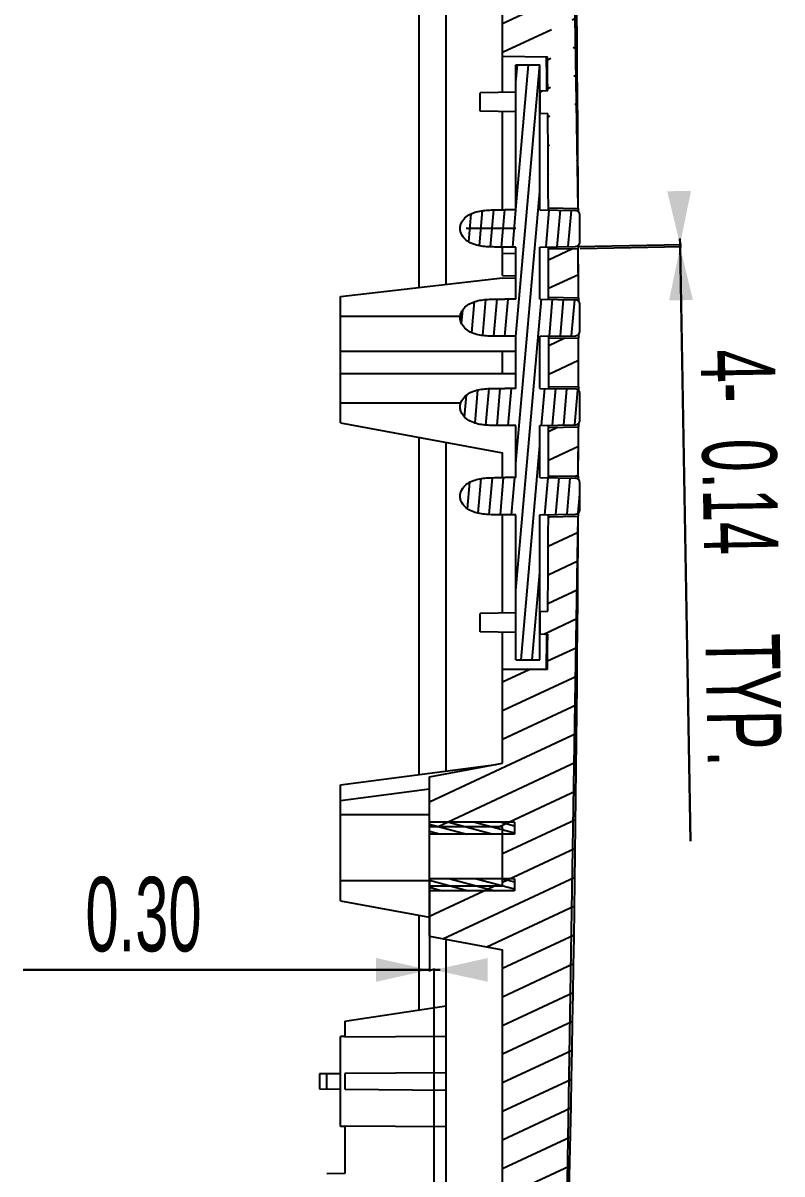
# Model space of a CAD drawing. Header units: millimetres. Extents: x -1 to 407, y -1 to 283.
# Drawn here: x 333.29 to 358.79, y 116.57 to 155.25 of the extents above; entities that cross this region are included whole.
import ezdxf
from ezdxf.enums import TextEntityAlignment as Align

# ---------------------------------------------------------------- set-up
doc = ezdxf.new("R2010")
doc.units = ezdxf.units.MM
doc.header["$LTSCALE"] = 23.1
doc.layers.get('0').update_dxf_attribs({"linetype": 'CONTINUOUS'})
doc.layers.add('_754668', color=7, linetype='CONTINUOUS')
doc.styles.get("Standard").update_dxf_attribs({"font": 'txt', "width": 0.6})
doc.dimstyles.new('DIMSTYLE_4', dxfattribs={"dimtxt": 2.5, "dimasz": 1.8, "dimexe": 0.05, "dimexo": 0.0625, "dimtad": 1, "dimlfac": 2, "dimzin": 0, "dimdsep": 46, "dimtxsty": 'Standard', "dimblk": '_FILLED', "dimblk1": '_FILLED', "dimblk2": '_FILLED', "dimcen": 0.09, "dimadec": 0, "dimazin": 0, "dimtp": 0.01, "dimtm": 0.01, "dimtfac": 1, "dimtofl": 0, "dimtmove": 0, "dimatfit": 3, "dimldrblk": '_FILLED', "dimfxl": 1, "dimtolj": 1, "dimtzin": 0, "dimarcsym": 0})

# ---------------------------------------------------------------- blocks, each defined once
blk = doc.blocks.new('_FILLED')
at = {"color": 0, "linetype": 'ByBlock'}
blk.add_solid([(0, 0), (-1, 0.222), (-1, -0.222)], dxfattribs=at)
blk = doc.blocks.new('*D121')
at = {"color": 2, "linetype": 'Continuous'}
for p, q in [((351.922, 147.745), (355.42, 147.806)), ((355.37, 147.805), (355.366, 148.005)), ((355.366, 148.005), (355.37, 147.77)), ((352.013, 147.677), (355.421, 147.736)), ((355.72, 127.751), (355.37, 147.77)), ((355.371, 147.735), (355.72, 127.751))]:
    blk.add_line(p, q, dxfattribs=at)
at = {"color": 2, "linetype": 'Continuous', "xscale": 1.8, "yscale": 1.8, "zscale": 1.8}
for p, rotation in [((355.37, 147.805), 271), ((355.371, 147.735), 91)]:
    blk.add_blockref('_FILLED', p, dxfattribs=dict(at, rotation=rotation))
at = {"color": 2, "linetype": 'Continuous', "width": 0.6}
for s, p in [('4-', (356.057, 144.26)), ('0.14', (356.109, 141.26)), (' TYP.', (356.214, 135.261))]:
    blk.add_text(s, height=2.5, rotation=-89, dxfattribs=at).set_placement(p)
blk = doc.blocks.new('*D125')
at = {"color": 2, "linetype": 'Continuous'}
for p, q in [((346.957, 126.425), (346.957, 123.376)), ((346.957, 123.426), (333.295, 123.426)), ((333.295, 123.426), (347.032, 123.426)), ((347.307, 123.426), (347.032, 123.426)), ((347.107, 94.76), (347.107, 123.476)), ((347.107, 123.426), (347.307, 123.426))]:
    blk.add_line(p, q, dxfattribs=at)
at = {"color": 2, "linetype": 'Continuous', "xscale": 1.8, "yscale": 1.8, "zscale": 1.8}
blk.add_blockref('_FILLED', (346.957, 123.426), dxfattribs=at)
at = {"color": 2, "linetype": 'Continuous', "xscale": 1.8, "yscale": 1.8, "zscale": 1.8, "rotation": 180}
blk.add_blockref('_FILLED', (347.107, 123.426), dxfattribs=at)
at = {"color": 2, "linetype": 'Continuous', "width": 0.6}
blk.add_text('0.30', height=2.5, dxfattribs=at).set_placement((339.295, 124.051), align=Align.RIGHT)

msp = doc.modelspace()

# ---------------------------------------------------------------- hatches: boundary and pattern name
at = {"linetype": 'Continuous'}
h = msp.add_hatch(dxfattribs=at)
h.set_pattern_fill('DEFAULT__10', color=2, scale=0.87192, angle=205, style=0, pattern_type=0)
h.set_pattern_definition([(205, (0, 0), (0.3684891, -0.7902275), [])])
edge = h.paths.add_edge_path()
edge.add_line((347.1067, 193.123), (346.6067, 193.0792))
edge.add_line((347.1067, 193.698), (347.1067, 193.123))
edge.add_line((347.1067, 193.698), (347.3067, 193.698))
edge.add_line((347.3067, 193.698), (347.3067, 193.848))
edge.add_line((350.0531, 193.704), (347.3067, 193.848))
edge.add_spline(control_points=[(351, 192.7445), (350.9787, 193.2882), (350.5965, 193.6755), (350.0531, 193.704)], knot_values=[0, 0, 0, 0, 1, 1, 1, 1], weights=[1, 0.8258009, 0.8258009, 1], degree=3, periodic=0)
edge.add_spline(control_points=[(351.3202, 183.7359), (351.2243, 186.7391), (351.1176, 189.742), (351, 192.7445)], knot_values=[0, 0, 0, 0, 1, 1, 1, 1], weights=[1, 0.9999957, 0.9999957, 1], degree=3, periodic=0)
edge.add_arc((350.8204, 183.7199), 0.5, 273, 361.82865)
edge.add_line((348.5067, 183.098), (350.8466, 183.2206))
edge.add_line((348.5067, 179.848), (348.5067, 183.098))
edge.add_line((350.9822, 179.7182), (348.5067, 179.848))
edge.add_spline(control_points=[(351.4558, 179.2331), (351.448, 179.5074), (351.2563, 179.7039), (350.9822, 179.7182)], knot_values=[0, 0, 0, 0, 1, 1, 1, 1], weights=[1, 0.8233638, 0.8233638, 1], degree=3, periodic=0)
edge.add_spline(control_points=[(351.946, 149.0205), (351.9043, 159.0931), (351.7409, 169.1644), (351.4558, 179.2331)], knot_values=[0, 0, 0, 0, 1, 1, 1, 1], weights=[1, 0.9999513, 0.9999513, 1], degree=3, periodic=0)
edge.add_line((350.9459, 149.0379), (351.946, 149.0205))
edge.add_spline(control_points=[(350.9459, 149.0379), (350.9416, 150.0964), (350.9358, 151.1548), (350.9287, 152.2132)], knot_values=[0, 0, 0, 0, 1, 1, 1, 1], weights=[1, 0.9999995, 0.9999995, 1], degree=3, periodic=0)
edge.add_line((350.6567, 152.218), (350.9287, 152.2132))
edge.add_line((350.6567, 152.9779), (350.6567, 152.218))
edge.add_line((350.6567, 152.9779), (350.9233, 152.9826))
edge.add_spline(control_points=[(350.9233, 152.9826), (350.9206, 153.3596), (350.9176, 153.7365), (350.9145, 154.1135)], knot_values=[0, 0, 0, 0, 1, 1, 1, 1], weights=[1, 0.9999999, 0.9999999, 1], degree=3, periodic=0)
edge.add_line((349.4067, 154.1398), (350.9145, 154.1135))
edge.add_line((349.4067, 154.1398), (349.4067, 158.2129))
edge.add_line((346.9567, 158.6669), (349.4067, 158.2129))
edge.add_line((346.9567, 158.6669), (346.9567, 160.348))
edge.add_line((349.4067, 160.348), (346.9567, 160.348))
edge.add_line((349.4067, 160.348), (349.4067, 162.348))
edge.add_line((349.4067, 162.348), (346.9567, 162.348))
edge.add_line((346.9567, 162.348), (346.9567, 164.029))
edge.add_line((346.9567, 164.029), (349.4067, 164.4831))
edge.add_line((349.4067, 164.4831), (349.4067, 164.9311))
edge.add_line((349.4067, 164.9311), (350.7784, 164.9551))
edge.add_line((350.7784, 164.9551), (350.7648, 165.7411))
edge.add_line((349.4067, 165.7648), (350.7648, 165.7411))
edge.add_line((349.4067, 165.7648), (349.4067, 167.7311))
edge.add_line((349.4067, 167.7311), (350.7279, 167.7542))
edge.add_line((350.7279, 167.7542), (350.7146, 168.442))
edge.add_line((349.4067, 168.4648), (350.7146, 168.442))
edge.add_line((349.4067, 168.4648), (349.4067, 178.7994))
edge.add_line((349.4067, 178.7994), (347.5067, 178.899))
edge.add_line((347.5067, 178.899), (347.5067, 184.0469))
edge.add_line((347.5067, 184.0469), (350.3049, 184.1936))
edge.add_spline(control_points=[(350.3049, 184.1936), (350.2311, 186.4786), (350.151, 188.7634), (350.0646, 191.048)], knot_values=[0, 0, 0, 0, 1, 1, 1, 1], weights=[1, 0.9999975, 0.9999975, 1], degree=3, periodic=0)
edge.add_line((347.2067, 191.048), (350.0646, 191.048))
edge.add_line((347.2067, 191.048), (347.2067, 191.848))
edge.add_line((347.2067, 191.848), (350.033, 191.848))
edge.add_line((350.033, 191.848), (350.033, 191.748))
edge.add_line((350.0379, 191.7478), (350.01, 192.4692))
edge.add_line((346.6067, 192.6475), (350.01, 192.4692))
edge.add_line((346.6067, 193.0792), (346.6067, 192.6475))
edge = h.paths.add_edge_path()
edge.add_line((348.1067, 101.598), (350.2419, 101.598))
edge.add_line((348.1067, 102.198), (348.1067, 101.598))
edge.add_line((348.1067, 102.198), (350.2621, 102.198))
edge.add_spline(control_points=[(350.2621, 102.198), (350.2766, 102.6327), (350.2909, 103.0675), (350.3049, 103.5023)], knot_values=[0, 0, 0, 0, 1, 1, 1, 1], weights=[1, 0.9999999, 0.9999999, 1], degree=3, periodic=0)
edge.add_line((347.5067, 103.649), (350.3049, 103.5023))
edge.add_line((347.5067, 103.649), (347.5067, 108.7969))
edge.add_line((349.4067, 108.8965), (347.5067, 108.7969))
edge.add_line((349.4067, 108.8965), (349.4067, 124.1014))
edge.add_line((346.9567, 124.5554), (349.4067, 124.1014))
edge.add_line((346.9567, 124.5554), (346.9567, 126.238))
edge.add_line((349.4067, 126.238), (346.9567, 126.238))
edge.add_line((349.4067, 126.238), (349.4067, 128.238))
edge.add_line((349.4067, 128.238), (346.9567, 128.238))
edge.add_line((346.9567, 128.238), (346.9567, 129.9175))
edge.add_line((346.9567, 129.9175), (349.4067, 130.3716))
edge.add_line((349.4067, 130.3716), (349.4067, 133.523))
edge.add_line((350.9141, 133.523), (349.4067, 133.523))
edge.add_spline(control_points=[(350.9141, 133.523), (350.9173, 133.9197), (350.9204, 134.3165), (350.9233, 134.7133)], knot_values=[0, 0, 0, 0, 1, 1, 1, 1], weights=[1, 0.9999999, 0.9999999, 1], degree=3, periodic=0)
edge.add_line((350.6567, 134.718), (350.9233, 134.7133))
edge.add_line((350.6567, 135.4779), (350.6567, 134.718))
edge.add_line((350.6567, 135.4779), (350.9287, 135.4827))
edge.add_spline(control_points=[(350.9287, 135.4827), (350.9358, 136.5411), (350.9416, 137.5995), (350.9459, 138.658)], knot_values=[0, 0, 0, 0, 1, 1, 1, 1], weights=[1, 0.9999995, 0.9999995, 1], degree=3, periodic=0)
edge.add_line((350.9459, 138.658), (351.946, 138.6754))
edge.add_spline(control_points=[(351.4558, 108.4629), (351.7409, 118.5315), (351.9043, 128.6029), (351.946, 138.6754)], knot_values=[0, 0, 0, 0, 1, 1, 1, 1], weights=[1, 0.9999513, 0.9999513, 1], degree=3, periodic=0)
edge.add_spline(control_points=[(351.4558, 108.4629), (351.448, 108.1885), (351.2563, 107.9921), (350.9822, 107.9777)], knot_values=[0, 0, 0, 0, 1, 1, 1, 1], weights=[1, 0.8233638, 0.8233638, 1], degree=3, periodic=0)
edge.add_line((350.9822, 107.9777), (348.5067, 107.848))
edge.add_line((348.5067, 104.598), (348.5067, 107.848))
edge.add_line((348.5067, 104.598), (350.8466, 104.4753))
edge.add_arc((350.8204, 103.976), 0.5, 358.17135, 447)
edge.add_spline(control_points=[(351, 94.9514), (351.1176, 97.9539), (351.2243, 100.9568), (351.3202, 103.9601)], knot_values=[0, 0, 0, 0, 1, 1, 1, 1], weights=[1, 0.9999957, 0.9999957, 1], degree=3, periodic=0)
edge.add_spline(control_points=[(351, 94.9514), (350.9787, 94.4077), (350.5965, 94.0204), (350.0531, 93.9919)], knot_values=[0, 0, 0, 0, 1, 1, 1, 1], weights=[1, 0.8258009, 0.8258009, 1], degree=3, periodic=0)
edge.add_line((347.3067, 93.848), (350.0531, 93.9919))
edge.add_line((347.3067, 93.848), (347.3067, 93.998))
edge.add_line((347.1067, 93.998), (347.3067, 93.998))
edge.add_line((347.1067, 94.698), (347.1067, 93.998))
edge.add_line((347.1067, 94.698), (347.6067, 94.698))
edge.add_line((347.6067, 94.698), (347.6067, 95.1008))
edge.add_line((350.01, 95.2267), (347.6067, 95.1008))
edge.add_spline(control_points=[(350.01, 95.2267), (350.0395, 95.9838), (350.0683, 96.7409), (350.0964, 97.498)], knot_values=[0, 0, 0, 0, 1, 1, 1, 1], weights=[1, 0.9999997, 0.9999997, 1], degree=3, periodic=0)
edge.add_line((348.1067, 97.498), (350.0964, 97.498))
edge.add_line((348.1067, 98.098), (348.1067, 97.498))
edge.add_line((348.1067, 98.098), (350.1186, 98.098))
edge.add_line((350.1186, 98.098), (350.1494, 98.948))
edge.add_line((350.1494, 98.948), (348.2567, 98.948))
edge.add_spline(control_points=[(348.2567, 98.948), (348.1689, 98.948), (348.1067, 99.0101), (348.1067, 99.098)], knot_values=[0, 0, 0, 0, 1, 1, 1, 1], weights=[1, 0.8047379, 0.8047379, 1], degree=3, periodic=0)
edge.add_line((348.1067, 100.598), (348.1067, 99.098))
edge.add_spline(control_points=[(348.2567, 100.748), (348.1689, 100.748), (348.1067, 100.6858), (348.1067, 100.598)], knot_values=[0, 0, 0, 0, 1, 1, 1, 1], weights=[1, 0.8047379, 0.8047379, 1], degree=3, periodic=0)
edge.add_line((350.2129, 100.748), (348.2567, 100.748))
edge.add_line((350.2129, 100.748), (350.2419, 101.598))
edge = h.paths.add_edge_path()
edge.add_spline(control_points=[(350.9509, 140.0378), (350.9526, 140.5779), (350.9539, 141.118), (350.9548, 141.6581)], knot_values=[0, 0, 0, 0, 1, 1, 1, 1], weights=[1, 0.9999999, 0.9999999, 1], degree=3, periodic=0)
edge.add_line((350.9548, 141.6581), (351.9548, 141.6756))
edge.add_spline(control_points=[(351.9509, 140.0204), (351.9526, 140.5721), (351.9539, 141.1239), (351.9548, 141.6756)], knot_values=[0, 0, 0, 0, 1, 1, 1, 1], weights=[1, 0.9999999, 0.9999999, 1], degree=3, periodic=0)
edge.add_line((350.9509, 140.0378), (351.9509, 140.0204))
edge = h.paths.add_edge_path()
edge.add_spline(control_points=[(350.9565, 143.0377), (350.9568, 143.5779), (350.9568, 144.118), (350.9565, 144.6582)], knot_values=[0, 0, 0, 0, 1, 1, 1, 1], weights=[1, 0.9999999, 0.9999999, 1], degree=3, periodic=0)
edge.add_line((350.9565, 144.6582), (351.9565, 144.6756))
edge.add_spline(control_points=[(351.9565, 143.0203), (351.9568, 143.5721), (351.9568, 144.1238), (351.9565, 144.6756)], knot_values=[0, 0, 0, 0, 1, 1, 1, 1], weights=[1, 0.9999999, 0.9999999, 1], degree=3, periodic=0)
edge.add_line((350.9565, 143.0377), (351.9565, 143.0203))
edge = h.paths.add_edge_path()
edge.add_spline(control_points=[(350.9548, 146.0378), (350.9539, 146.5779), (350.9526, 147.118), (350.9509, 147.6581)], knot_values=[0, 0, 0, 0, 1, 1, 1, 1], weights=[1, 0.9999999, 0.9999999, 1], degree=3, periodic=0)
edge.add_line((350.9509, 147.6581), (351.9509, 147.6755))
edge.add_spline(control_points=[(351.9548, 146.0203), (351.9539, 146.5721), (351.9526, 147.1238), (351.9509, 147.6755)], knot_values=[0, 0, 0, 0, 1, 1, 1, 1], weights=[1, 0.9999999, 0.9999999, 1], degree=3, periodic=0)
edge.add_line((350.9548, 146.0378), (351.9548, 146.0203))
edge = h.paths.add_edge_path()
edge.add_line((344.9567, 191.048), (344.9567, 191.5529))
edge.add_spline(control_points=[(344.9567, 191.5529), (345.0001, 191.5971), (345.0534, 191.6286), (345.1131, 191.6452)], knot_values=[0, 0, 0, 0, 1, 1, 1, 1], weights=[1, 0.9771926, 0.9771926, 1], degree=3, periodic=0)
edge.add_line((345.1131, 191.6452), (345.8431, 191.848))
edge.add_line((345.8431, 191.848), (346.0317, 191.848))
edge.add_line((346.0317, 191.848), (346.0317, 191.048))
edge.add_line((344.9567, 191.048), (346.0317, 191.048))
h = msp.add_hatch(dxfattribs=at)
h.set_pattern_fill('DEFAULT__7', color=2, scale=0.371996, angle=85, style=0, pattern_type=0)
h.set_pattern_definition([(85, (0, 0), (-0.3705803, 0.03242158), [])])
edge = h.paths.add_edge_path()
edge.add_line((350.6567, 133.848), (350.6567, 138.723))
edge.add_line((349.8567, 133.848), (350.6567, 133.848))
edge.add_line((349.8567, 133.848), (349.8567, 138.723))
edge.add_line((349.8567, 138.723), (349.4869, 138.723))
edge.add_spline(control_points=[(349.4869, 138.723), (349.4258, 138.723), (349.3004, 138.7229), (349.0987, 138.7239), (348.895, 138.731), (348.6966, 138.7509), (348.5162, 138.7883), (348.3565, 138.8454), (348.2233, 138.9202), (348.1141, 139.0144), (348.0368, 139.1203), (347.9908, 139.2359), (347.9817, 139.3105), (347.9817, 139.348)], knot_values=[0, 0, 0, 0, 0.0909091, 0.1818182, 0.2727273, 0.3636364, 0.4545455, 0.5454545, 0.6363636, 0.7272727, 0.8181818, 0.9090909, 1, 1, 1, 1], degree=3, periodic=0)
edge.add_spline(control_points=[(347.9817, 139.348), (347.9817, 139.3921), (347.9945, 139.475), (348.0438, 139.586), (348.112, 139.6767), (348.1944, 139.7518), (348.2834, 139.8106), (348.3789, 139.8575), (348.4786, 139.8938), (348.5818, 139.9213), (348.685, 139.9408), (348.7901, 139.9546), (348.9012, 139.9639), (349.0219, 139.9695), (349.1563, 139.9723), (349.3081, 139.973), (349.425, 139.973), (349.487, 139.973)], knot_values=[0, 0, 0, 0, 0.0666667, 0.1333333, 0.2, 0.2666667, 0.3333333, 0.4, 0.4666667, 0.5333333, 0.6, 0.6666667, 0.7333333, 0.8, 0.8666667, 0.9333333, 1, 1, 1, 1], degree=3, periodic=0)
edge.add_line((349.8567, 139.973), (349.4869, 139.973))
edge.add_line((349.8567, 139.973), (349.8567, 141.723))
edge.add_line((349.8567, 141.723), (349.4869, 141.723))
edge.add_spline(control_points=[(349.4869, 141.723), (349.4258, 141.723), (349.3004, 141.7229), (349.0987, 141.7239), (348.895, 141.731), (348.6966, 141.7509), (348.5162, 141.7883), (348.3565, 141.8454), (348.2233, 141.9202), (348.1141, 142.0144), (348.0368, 142.1203), (347.9908, 142.2359), (347.9817, 142.3105), (347.9817, 142.348)], knot_values=[0, 0, 0, 0, 0.0909091, 0.1818182, 0.2727273, 0.3636364, 0.4545455, 0.5454545, 0.6363636, 0.7272727, 0.8181818, 0.9090909, 1, 1, 1, 1], degree=3, periodic=0)
edge.add_spline(control_points=[(347.9817, 142.348), (347.9817, 142.3921), (347.9945, 142.475), (348.0438, 142.586), (348.112, 142.6767), (348.1944, 142.7518), (348.2834, 142.8106), (348.3789, 142.8575), (348.4786, 142.8938), (348.5818, 142.9213), (348.685, 142.9408), (348.7901, 142.9546), (348.9012, 142.9639), (349.0219, 142.9695), (349.1563, 142.9723), (349.3081, 142.973), (349.425, 142.973), (349.487, 142.973)], knot_values=[0, 0, 0, 0, 0.0666667, 0.1333333, 0.2, 0.2666667, 0.3333333, 0.4, 0.4666667, 0.5333333, 0.6, 0.6666667, 0.7333333, 0.8, 0.8666667, 0.9333333, 1, 1, 1, 1], degree=3, periodic=0)
edge.add_line((349.8567, 142.973), (349.4869, 142.973))
edge.add_line((349.8567, 142.973), (349.8567, 144.723))
edge.add_line((349.8567, 144.723), (349.4869, 144.723))
edge.add_spline(control_points=[(349.4869, 144.723), (349.4258, 144.723), (349.3004, 144.7229), (349.0987, 144.7239), (348.895, 144.731), (348.6966, 144.7509), (348.5162, 144.7883), (348.3565, 144.8454), (348.2233, 144.9202), (348.1141, 145.0144), (348.0368, 145.1203), (347.9908, 145.2359), (347.9817, 145.3105), (347.9817, 145.348)], knot_values=[0, 0, 0, 0, 0.0909091, 0.1818182, 0.2727273, 0.3636364, 0.4545455, 0.5454545, 0.6363636, 0.7272727, 0.8181818, 0.9090909, 1, 1, 1, 1], degree=3, periodic=0)
edge.add_spline(control_points=[(347.9817, 145.348), (347.9817, 145.3921), (347.9945, 145.475), (348.0438, 145.586), (348.112, 145.6767), (348.1944, 145.7518), (348.2834, 145.8106), (348.3789, 145.8575), (348.4786, 145.8938), (348.5818, 145.9213), (348.685, 145.9408), (348.7901, 145.9546), (348.9012, 145.9639), (349.0219, 145.9695), (349.1563, 145.9723), (349.3081, 145.973), (349.425, 145.973), (349.487, 145.973)], knot_values=[0, 0, 0, 0, 0.0666667, 0.1333333, 0.2, 0.2666667, 0.3333333, 0.4, 0.4666667, 0.5333333, 0.6, 0.6666667, 0.7333333, 0.8, 0.8666667, 0.9333333, 1, 1, 1, 1], degree=3, periodic=0)
edge.add_line((349.8567, 145.973), (349.4869, 145.973))
edge.add_line((349.8567, 145.973), (349.8567, 147.723))
edge.add_line((349.8567, 147.723), (349.4869, 147.723))
edge.add_spline(control_points=[(349.4869, 147.723), (349.4258, 147.723), (349.3004, 147.7229), (349.0987, 147.7239), (348.895, 147.731), (348.6966, 147.7509), (348.5162, 147.7883), (348.3565, 147.8454), (348.2233, 147.9202), (348.1141, 148.0144), (348.0368, 148.1203), (347.9908, 148.2359), (347.9817, 148.3105), (347.9817, 148.348)], knot_values=[0, 0, 0, 0, 0.0909091, 0.1818182, 0.2727273, 0.3636364, 0.4545455, 0.5454545, 0.6363636, 0.7272727, 0.8181818, 0.9090909, 1, 1, 1, 1], degree=3, periodic=0)
edge.add_spline(control_points=[(347.9817, 148.348), (347.9817, 148.3921), (347.9945, 148.475), (348.0438, 148.586), (348.112, 148.6767), (348.1944, 148.7518), (348.2834, 148.8106), (348.3789, 148.8575), (348.4786, 148.8938), (348.5818, 148.9213), (348.685, 148.9408), (348.7901, 148.9546), (348.9012, 148.9639), (349.0219, 148.9695), (349.1563, 148.9723), (349.3081, 148.973), (349.425, 148.973), (349.487, 148.973)], knot_values=[0, 0, 0, 0, 0.0666667, 0.1333333, 0.2, 0.2666667, 0.3333333, 0.4, 0.4666667, 0.5333333, 0.6, 0.6666667, 0.7333333, 0.8, 0.8666667, 0.9333333, 1, 1, 1, 1], degree=3, periodic=0)
edge.add_line((349.8567, 148.973), (349.4869, 148.973))
edge.add_line((349.8567, 148.973), (349.8567, 153.848))
edge.add_line((349.8567, 153.848), (350.6567, 153.848))
edge.add_line((350.6567, 148.973), (350.6567, 153.848))
edge.add_line((350.6567, 148.973), (351.8593, 148.952))
edge.add_spline(control_points=[(351.8593, 148.952), (351.946, 148.9505), (352.0067, 148.8886), (352.0067, 148.802)], knot_values=[0, 0, 0, 0, 1, 1, 1, 1], weights=[1, 0.8088336, 0.8088336, 1], degree=3, periodic=0)
edge.add_line((352.0067, 147.8939), (352.0067, 148.802))
edge.add_spline(control_points=[(351.8593, 147.744), (351.946, 147.7455), (352.0067, 147.8073), (352.0067, 147.8939)], knot_values=[0, 0, 0, 0, 1, 1, 1, 1], weights=[1, 0.8088336, 0.8088336, 1], degree=3, periodic=0)
edge.add_line((350.6567, 147.723), (351.8593, 147.744))
edge.add_line((350.6567, 145.973), (350.6567, 147.723))
edge.add_line((350.6567, 145.973), (351.8593, 145.952))
edge.add_spline(control_points=[(351.8593, 145.952), (351.946, 145.9505), (352.0067, 145.8886), (352.0067, 145.802)], knot_values=[0, 0, 0, 0, 1, 1, 1, 1], weights=[1, 0.8088336, 0.8088336, 1], degree=3, periodic=0)
edge.add_line((352.0067, 144.8939), (352.0067, 145.802))
edge.add_spline(control_points=[(351.8593, 144.744), (351.946, 144.7455), (352.0067, 144.8073), (352.0067, 144.8939)], knot_values=[0, 0, 0, 0, 1, 1, 1, 1], weights=[1, 0.8088336, 0.8088336, 1], degree=3, periodic=0)
edge.add_line((350.6567, 144.723), (351.8593, 144.744))
edge.add_line((350.6567, 142.973), (350.6567, 144.723))
edge.add_line((350.6567, 142.973), (351.8593, 142.952))
edge.add_spline(control_points=[(351.8593, 142.952), (351.946, 142.9505), (352.0067, 142.8886), (352.0067, 142.802)], knot_values=[0, 0, 0, 0, 1, 1, 1, 1], weights=[1, 0.8088336, 0.8088336, 1], degree=3, periodic=0)
edge.add_line((352.0067, 141.8939), (352.0067, 142.802))
edge.add_spline(control_points=[(351.8593, 141.744), (351.946, 141.7455), (352.0067, 141.8073), (352.0067, 141.8939)], knot_values=[0, 0, 0, 0, 1, 1, 1, 1], weights=[1, 0.8088336, 0.8088336, 1], degree=3, periodic=0)
edge.add_line((350.6567, 141.723), (351.8593, 141.744))
edge.add_line((350.6567, 139.973), (350.6567, 141.723))
edge.add_line((350.6567, 139.973), (351.8593, 139.952))
edge.add_spline(control_points=[(351.8593, 139.952), (351.946, 139.9505), (352.0067, 139.8886), (352.0067, 139.802)], knot_values=[0, 0, 0, 0, 1, 1, 1, 1], weights=[1, 0.8088336, 0.8088336, 1], degree=3, periodic=0)
edge.add_line((352.0067, 138.8939), (352.0067, 139.802))
edge.add_spline(control_points=[(351.8593, 138.744), (351.946, 138.7455), (352.0067, 138.8073), (352.0067, 138.8939)], knot_values=[0, 0, 0, 0, 1, 1, 1, 1], weights=[1, 0.8088336, 0.8088336, 1], degree=3, periodic=0)
edge.add_line((350.6567, 138.723), (351.8593, 138.744))
h = msp.add_hatch(dxfattribs=at)
h.set_pattern_fill('DEFAULT__8', color=2, scale=0.227636, angle=165, style=0, pattern_type=0)
h.set_pattern_definition([(165, (0, 0), (-0.05891645, -0.21987917), [])])
edge = h.paths.add_edge_path()
edge.add_line((349.8067, 126.088), (346.9567, 126.088))
edge.add_line((346.9567, 126.488), (346.9567, 126.088))
edge.add_line((349.8067, 126.488), (346.9567, 126.488))
edge.add_line((349.8067, 126.488), (349.8067, 126.088))
edge = h.paths.add_edge_path()
edge.add_line((349.8067, 128.388), (346.9567, 128.388))
edge.add_line((349.8067, 128.388), (349.8067, 127.988))
edge.add_line((349.8067, 127.988), (346.9567, 127.988))
edge.add_line((346.9567, 128.388), (346.9567, 127.988))

# ---------------------------------------------------------------- linework, layer by layer
at = {"color": 7, "linetype": 'Continuous'}
for p, q in [((349.8567, 148.973), (349.8567, 153.848)), ((349.8567, 153.848), (350.6567, 153.848)), ((350.6567, 148.973), (350.6567, 153.848)), ((349.8567, 148.973), (349.4869, 148.973)), ((350.6567, 148.973), (351.8593, 148.952)), ((352.0067, 147.8939), (352.0067, 148.802)), ((349.8567, 147.723), (349.4869, 147.723)), ((349.8567, 145.973), (349.8567, 147.723)), ((350.6567, 147.723), (351.8593, 147.744)), ((350.6567, 145.973), (350.6567, 147.723)), ((349.8567, 145.973), (349.4869, 145.973)), ((350.6567, 145.973), (351.8593, 145.952)), ((352.0067, 144.8939), (352.0067, 145.802)), ((349.8567, 144.723), (349.4869, 144.723)), ((349.8567, 142.973), (349.8567, 144.723)), ((350.6567, 144.723), (351.8593, 144.744)), ((350.6567, 142.973), (350.6567, 144.723)), ((349.8567, 142.973), (349.4869, 142.973)), ((350.6567, 142.973), (351.8593, 142.952)), ((352.0067, 141.8939), (352.0067, 142.802)), ((349.8567, 141.723), (349.4869, 141.723)), ((349.8567, 139.973), (349.8567, 141.723)), ((350.6567, 141.723), (351.8593, 141.744)), ((350.6567, 139.973), (350.6567, 141.723)), ((349.8567, 139.973), (349.4869, 139.973)), ((350.6567, 139.973), (351.8593, 139.952)), ((352.0067, 138.8939), (352.0067, 139.802)), ((349.8567, 138.723), (349.4869, 138.723)), ((349.8567, 133.848), (349.8567, 138.723)), ((350.6567, 138.723), (351.8593, 138.744)), ((350.6567, 133.848), (350.6567, 138.723)), ((349.8567, 133.848), (350.6567, 133.848)), ((349.8067, 128.388), (346.9567, 128.388)), ((346.9567, 126.088), (346.9567, 128.388)), ((349.8067, 128.388), (349.8067, 127.988)), ((349.8067, 127.988), (346.9567, 127.988)), ((349.8067, 126.488), (346.9567, 126.488)), ((349.8067, 126.488), (349.8067, 126.088)), ((349.8067, 126.088), (346.9567, 126.088))]:
    msp.add_line(p, q, dxfattribs=at)
at = {"color": 4, "linetype": 'Continuous'}
msp.add_line((349.8567, 148.348), (348.1878, 148.348), dxfattribs=at)
at = {"color": 7, "linetype": 'Continuous'}
for centre, start, end in [((351.8567, 148.802), 0, 89), ((351.8567, 147.8939), 271, 360), ((351.8567, 145.802), 0, 89), ((351.8567, 144.8939), 271, 360), ((351.8567, 142.802), 0, 89), ((351.8567, 141.8939), 271, 360), ((351.8567, 139.802), 0, 89), ((351.8567, 138.8939), 271, 360)]:
    msp.add_arc(centre, 0.15, start, end, dxfattribs=at)
for points, knots in [([(347.9817, 148.348), (347.9817, 148.3856), (347.9914, 148.4611), (348.047, 148.6018), (348.1733, 148.7476), (348.3705, 148.8611), (348.5872, 148.927), (348.8107, 148.9593), (349.036, 148.9711), (349.2615, 148.9731), (349.4119, 148.973), (349.487, 148.973)], [0, 0, 0, 0, 0.0626029, 0.125199, 0.2497323, 0.374552, 0.4995402, 0.6246153, 0.7497329, 0.8748653, 1, 1, 1, 1]), ([(349.4869, 147.723), (349.4117, 147.723), (349.2614, 147.7228), (349.036, 147.7249), (348.8108, 147.7367), (348.5872, 147.7689), (348.3704, 147.8348), (348.1733, 147.9483), (348.047, 148.0942), (347.9914, 148.2349), (347.9817, 148.3104), (347.9817, 148.348)], [0, 0, 0, 0, 0.1251027, 0.2502056, 0.3753058, 0.5003874, 0.6254086, 0.7502933, 0.874869, 0.9374464, 1, 1, 1, 1]), ([(347.9817, 145.348), (347.9817, 145.3856), (347.9914, 145.4611), (348.047, 145.6018), (348.1733, 145.7476), (348.3705, 145.8611), (348.5872, 145.927), (348.8107, 145.9593), (349.036, 145.9711), (349.2615, 145.9731), (349.4119, 145.973), (349.487, 145.973)], [0, 0, 0, 0, 0.0626029, 0.125199, 0.2497323, 0.374552, 0.4995402, 0.6246153, 0.7497329, 0.8748653, 1, 1, 1, 1]), ([(349.4869, 144.723), (349.4117, 144.723), (349.2614, 144.7228), (349.036, 144.7249), (348.8108, 144.7367), (348.5872, 144.7689), (348.3704, 144.8348), (348.1733, 144.9483), (348.047, 145.0942), (347.9914, 145.2349), (347.9817, 145.3104), (347.9817, 145.348)], [0, 0, 0, 0, 0.1251027, 0.2502056, 0.3753058, 0.5003874, 0.6254086, 0.7502933, 0.874869, 0.9374464, 1, 1, 1, 1]), ([(347.9817, 142.348), (347.9817, 142.3856), (347.9914, 142.4611), (348.047, 142.6018), (348.1733, 142.7476), (348.3705, 142.8611), (348.5872, 142.927), (348.8107, 142.9593), (349.036, 142.9711), (349.2615, 142.9731), (349.4119, 142.973), (349.487, 142.973)], [0, 0, 0, 0, 0.0626029, 0.125199, 0.2497323, 0.374552, 0.4995402, 0.6246153, 0.7497329, 0.8748653, 1, 1, 1, 1]), ([(349.4869, 141.723), (349.4117, 141.723), (349.2614, 141.7228), (349.036, 141.7249), (348.8108, 141.7367), (348.5872, 141.7689), (348.3704, 141.8348), (348.1733, 141.9483), (348.047, 142.0942), (347.9914, 142.2349), (347.9817, 142.3104), (347.9817, 142.348)], [0, 0, 0, 0, 0.1251027, 0.2502056, 0.3753058, 0.5003874, 0.6254086, 0.7502933, 0.874869, 0.9374464, 1, 1, 1, 1]), ([(347.9817, 139.348), (347.9817, 139.3856), (347.9914, 139.4611), (348.047, 139.6018), (348.1733, 139.7476), (348.3705, 139.8611), (348.5872, 139.927), (348.8107, 139.9593), (349.036, 139.9711), (349.2615, 139.9731), (349.4119, 139.973), (349.487, 139.973)], [0, 0, 0, 0, 0.0626029, 0.125199, 0.2497323, 0.374552, 0.4995402, 0.6246153, 0.7497329, 0.8748653, 1, 1, 1, 1]), ([(349.4869, 138.723), (349.4117, 138.723), (349.2614, 138.7228), (349.036, 138.7249), (348.8108, 138.7367), (348.5872, 138.7689), (348.3704, 138.8348), (348.1733, 138.9483), (348.047, 139.0942), (347.9914, 139.2349), (347.9817, 139.3104), (347.9817, 139.348)], [0, 0, 0, 0, 0.1251027, 0.2502056, 0.3753058, 0.5003874, 0.6254086, 0.7502933, 0.874869, 0.9374464, 1, 1, 1, 1])]:
    msp.add_open_spline(points, degree=3, knots=knots, dxfattribs=at)
at = {"layer": '_754668', "color": 7, "linetype": 'Continuous'}
for p, q in [((351.946, 149.0205), (351.4558, 179.2331)), ((346.6067, 146.3639), (346.6067, 178.2618)), ((347.5067, 146.4664), (347.5067, 158.565)), ((349.4067, 152.9186), (349.4067, 158.2129)), ((349.4067, 154.1398), (350.9145, 154.1135)), ((349.8593, 152.9265), (348.6567, 152.9055)), ((348.6567, 152.2904), (348.6567, 152.9055)), ((350.6567, 152.9779), (350.9233, 152.9826)), ((350.6567, 152.9779), (350.6567, 152.218)), ((349.8593, 152.2694), (348.6567, 152.2904)), ((349.4067, 148.973), (349.4067, 152.2773)), ((350.6567, 152.218), (350.9287, 152.2132)), ((350.9459, 149.0379), (351.946, 149.0205)), ((350.9462, 148.9751), (350.9459, 149.0379)), ((351.946, 149.0205), (351.9464, 148.9284)), ((349.4067, 146.7648), (349.4067, 147.723)), ((349.4067, 147.5148), (349.8567, 147.5069)), ((350.9509, 147.6581), (350.9507, 147.7232)), ((350.9509, 147.6581), (351.9509, 147.6755)), ((351.9505, 147.7678), (351.9507, 147.7267)), ((351.9507, 147.7267), (351.9509, 147.6755)), ((351.9548, 146.0203), (351.9509, 147.6755)), ((343.9567, 146.062), (349.4067, 146.6829)), ((349.3925, 146.6811), (349.8567, 146.6891)), ((349.4067, 146.7648), (349.8567, 146.7569)), ((343.9567, 141.812), (343.9567, 146.062)), ((350.9548, 146.0378), (351.9548, 146.0203)), ((350.9549, 145.975), (350.9548, 146.0378)), ((351.9548, 146.0203), (351.955, 145.9184)), ((347.9817, 145.3893), (343.9567, 145.3893)), ((350.9565, 144.6582), (350.9564, 144.7232)), ((351.9563, 144.7733), (351.9564, 144.7268)), ((351.9564, 144.7268), (351.9565, 144.6756)), ((350.9565, 144.6582), (351.9565, 144.6756)), ((351.9565, 143.0203), (351.9565, 144.6756)), ((343.9567, 144.223), (349.8567, 144.223)), ((349.4067, 143.473), (349.4067, 144.223)), ((343.9567, 143.473), (349.8567, 143.473)), ((350.9564, 142.9749), (350.9565, 143.0377)), ((350.9565, 143.0377), (351.9565, 143.0203)), ((351.9565, 143.0203), (351.9563, 142.9167)), ((343.9567, 142.4846), (348.0046, 142.4846)), ((343.9567, 141.812), (349.4067, 140.8019)), ((350.9548, 141.6581), (350.9549, 141.7232)), ((350.9548, 141.6581), (351.9548, 141.6756)), ((351.9509, 140.0204), (351.9548, 141.6756)), ((351.9549, 141.7268), (351.9548, 141.6756)), ((351.955, 141.772), (351.9549, 141.7268)), ((346.6067, 129.993), (346.6067, 141.3208)), ((347.5067, 130.111), (347.5067, 141.154)), ((349.4067, 139.973), (349.4067, 140.8019)), ((350.9507, 139.975), (350.9509, 140.0378)), ((350.9509, 140.0378), (351.9509, 140.0204)), ((351.9509, 140.0204), (351.9505, 139.9236)), ((349.4067, 135.4186), (349.4067, 138.723)), ((350.9459, 138.658), (350.9462, 138.7231)), ((350.9459, 138.658), (351.946, 138.6754)), ((351.4558, 108.4629), (351.946, 138.6754)), ((351.9462, 138.7266), (351.946, 138.6754)), ((351.9463, 138.7639), (351.9462, 138.7266)), ((349.8593, 135.4265), (348.6567, 135.4055)), ((348.6567, 134.7904), (348.6567, 135.4055)), ((350.6567, 135.4779), (350.9287, 135.4827)), ((350.6567, 135.4779), (350.6567, 134.718)), ((349.8593, 134.7694), (348.6567, 134.7904)), ((349.4067, 130.3716), (349.4067, 134.7773)), ((350.6567, 134.718), (350.9233, 134.7133)), ((350.9141, 133.523), (349.4067, 133.523)), ((343.9567, 129.6457), (349.1933, 130.332)), ((346.9567, 129.9175), (349.4067, 130.3716)), ((343.9567, 125.753), (343.9567, 129.6457)), ((346.9567, 128.238), (346.9567, 129.9175)), ((343.9567, 129.1154), (346.9567, 129.5086)), ((346.9567, 128.6398), (343.9567, 128.6398)), ((349.4067, 128.238), (346.9567, 128.238)), ((349.4067, 126.238), (349.4067, 128.238)), ((346.9567, 126.4256), (343.9567, 126.4256)), ((349.4067, 126.238), (346.9567, 126.238)), ((346.9567, 124.5554), (346.9567, 126.238)), ((343.9567, 125.753), (346.9567, 125.1969)), ((346.6067, 122.0833), (346.6067, 125.2618)), ((346.9567, 124.5554), (349.4067, 124.1014)), ((347.5067, 103.649), (347.5067, 124.4535)), ((349.4067, 108.8965), (349.4067, 124.1014)), ((344.1067, 121.6986), (347.5088, 122.222)), ((344.1067, 121.6986), (344.1067, 121.1668)), ((344.1067, 121.1896), (343.9567, 121.1883)), ((343.9567, 118.1677), (343.9567, 121.1883)), ((347.5067, 121.1915), (344.1067, 121.1668)), ((343.9567, 119.9383), (343.2567, 119.9321)), ((343.2567, 119.9321), (343.2567, 119.4238)), ((343.5024, 119.4216), (343.5024, 119.9343)), ((347.5067, 119.9692), (344.1067, 119.9396)), ((344.1067, 119.9396), (344.1067, 119.4164)), ((343.2567, 119.4238), (343.9567, 119.4177)), ((344.1067, 119.4164), (347.5067, 119.3867)), ((344.1067, 118.1664), (343.9567, 118.1677)), ((344.1067, 118.1892), (344.1067, 116.5773)), ((344.1067, 118.1892), (347.5067, 118.1645)), ((344.1067, 116.5773), (343.5024, 116.5667))]:
    msp.add_line(p, q, dxfattribs=at)
for radius, start, end in [(1250, 0.2370912, 1.6221506), (1248.9705, 0.4190391, 0.4709191), (1249, 0.4190399, 0.4709186), (1249, 0.2380818, 0.3837456), (1249, 0.1004541, 0.1747831), (1250, 0.0995736, 0.1754433), (1249, 359.9628327, 0.0371673), (1250, 359.9620624, 0.0379376), (1249, 359.8252169, 359.8995459), (1250, 359.8245567, 359.9004264), (1249, 359.6162544, 359.7619182), (1250, 358.3778494, 359.7629088), (1248.9705, 359.5263538, 359.5809635), (1249, 359.5263526, 359.5809601)]:
    msp.add_arc((-898.0433, 143.848), radius, start, end, dxfattribs=at)

# ---------------------------------------------------------------- dimensions: what is measured, and where the dimension line sits
at = {"color": 2, "linetype": 'Continuous'}
dim = msp.add_linear_dim(base=(355.3708, 147.7352), p1=(351.8593, 147.744), p2=(351.9509, 147.6755), angle=271, text='4-<> TYP.', dimstyle='DIMSTYLE_4', dxfattribs=at)
dim.commit()
dim.dimension.update_dxf_attribs({"geometry": '*D121', "text_midpoint": (355.5756, 136.0001), "dimtype": 160})
dim = msp.add_linear_dim(base=(347.1067, 123.4258), p1=(346.9567, 126.488), p2=(347.1067, 94.698), dimstyle='DIMSTYLE_4', dxfattribs=at)
dim.commit()
dim.dimension.update_dxf_attribs({"geometry": '*D125', "text_midpoint": (336.2947, 123.4258), "dimtype": 160})

doc.saveas('drawing.dxf')
